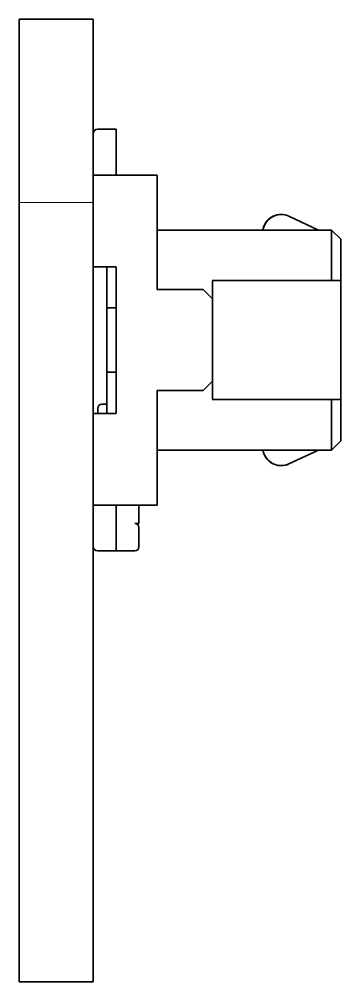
# Model space of a CAD drawing. Extents: x 386 to 1090, y 188 to 736.
# Drawn here: x 574.38 to 577.89, y 426.42 to 436.92 of the extents above; entities that cross this region are included whole.
import ezdxf

# ---------------------------------------------------------------- set-up
doc = ezdxf.new("R2010")
doc.units = 0

msp = doc.modelspace()

# ---------------------------------------------------------------- linework, layer by layer
at = {"color": 7, "lineweight": 35, "ltscale": 0.020126}
for p, q in [((575.19, 436.925), (574.385, 436.925)), ((575.19, 426.425), (574.385, 426.425))]:
    msp.add_line(p, q, dxfattribs=at)
at = {"color": 7, "lineweight": 35, "ltscale": 0.05}
for p, q in [((574.385, 436.925), (574.385, 434.925)), ((575.19, 436.925), (575.19, 434.925))]:
    msp.add_line(p, q, dxfattribs=at)
at = {"color": 7, "lineweight": 35, "ltscale": 0.005}
for p, q in [((575.24, 435.725), (575.44, 435.725)), ((575.24, 435.725), (575.44, 435.725)), ((576.49, 433.875), (576.49, 434.075)), ((576.49, 433.875), (576.49, 434.075)), ((576.49, 432.775), (576.49, 432.975)), ((576.49, 432.775), (576.49, 432.975)), ((575.69, 431.425), (575.69, 431.625)), ((575.24, 431.125), (575.44, 431.125)), ((575.24, 431.125), (575.44, 431.125)), ((575.24, 431.125), (575.44, 431.125)), ((575.24, 431.125), (575.44, 431.125)), ((575.24, 431.125), (575.44, 431.125)), ((575.24, 431.125), (575.44, 431.125)), ((575.24, 431.125), (575.44, 431.125)), ((575.24, 431.125), (575.44, 431.125)), ((575.24, 431.125), (575.44, 431.125)), ((575.24, 431.125), (575.44, 431.125)), ((575.24, 431.125), (575.44, 431.125)), ((575.24, 431.125), (575.44, 431.125)), ((575.24, 431.125), (575.44, 431.125)), ((575.24, 431.125), (575.44, 431.125)), ((575.24, 431.125), (575.44, 431.125)), ((575.24, 431.125), (575.44, 431.125)), ((575.24, 431.125), (575.44, 431.125)), ((575.24, 431.125), (575.44, 431.125)), ((575.24, 431.125), (575.44, 431.125)), ((575.24, 431.125), (575.44, 431.125)), ((575.24, 431.125), (575.44, 431.125)), ((575.24, 431.125), (575.44, 431.125)), ((575.24, 431.125), (575.44, 431.125)), ((575.24, 431.125), (575.44, 431.125)), ((575.24, 431.125), (575.44, 431.125)), ((575.24, 431.125), (575.44, 431.125)), ((575.24, 431.125), (575.44, 431.125)), ((575.24, 431.125), (575.44, 431.125)), ((575.24, 431.125), (575.44, 431.125)), ((575.24, 431.125), (575.44, 431.125)), ((575.24, 431.125), (575.44, 431.125)), ((575.24, 431.125), (575.44, 431.125)), ((575.24, 431.125), (575.44, 431.125)), ((575.24, 431.125), (575.44, 431.125)), ((575.24, 431.125), (575.44, 431.125)), ((575.24, 431.125), (575.44, 431.125)), ((575.24, 431.125), (575.44, 431.125))]:
    msp.add_line(p, q, dxfattribs=at)
at = {"color": 7, "lineweight": 35, "ltscale": 0.0125}
for p, q in [((575.44, 435.725), (575.44, 435.225)), ((575.44, 435.725), (575.44, 435.225)), ((576.39, 433.975), (575.89, 433.975)), ((576.39, 433.975), (575.89, 433.975)), ((575.89, 432.875), (576.39, 432.875)), ((576.39, 432.875), (575.89, 432.875)), ((575.89, 432.875), (576.39, 432.875)), ((575.44, 431.125), (575.44, 431.625)), ((575.44, 431.125), (575.44, 431.625))]:
    msp.add_line(p, q, dxfattribs=at)
at = {"color": 7, "lineweight": 35, "ltscale": 0.017499}
for p, q in [((575.19, 435.225), (575.89, 435.225)), ((575.19, 435.225), (575.89, 435.225)), ((575.19, 431.625), (575.89, 431.625)), ((575.19, 431.625), (575.89, 431.625))]:
    msp.add_line(p, q, dxfattribs=at)
at = {"color": 7, "lineweight": 35, "ltscale": 0.03125}
for p, q in [((575.89, 433.975), (575.89, 435.225)), ((575.89, 433.975), (575.89, 435.225)), ((575.89, 431.625), (575.89, 432.875)), ((575.89, 431.625), (575.89, 432.875))]:
    msp.add_line(p, q, dxfattribs=at)
at = {"color": 7, "lineweight": 35, "ltscale": 0.2125}
for p, q in [((574.385, 426.425), (574.385, 434.925)), ((575.19, 426.425), (575.19, 434.925))]:
    msp.add_line(p, q, dxfattribs=at)
at = {"color": 7, "lineweight": 13, "ltscale": 0.020126}
msp.add_line((575.19, 434.925), (574.385, 434.925), dxfattribs=at)
at = {"color": 7, "lineweight": 35, "ltscale": 0.008897}
msp.add_line((577.325, 434.776), (577.647, 434.625), dxfattribs=at)
msp.add_line((577.325, 434.776), (577.647, 434.625), dxfattribs=at)
at = {"color": 7, "lineweight": 35, "ltscale": 0.047501}
for p, q in [((577.79, 434.625), (575.89, 434.625)), ((577.79, 434.625), (575.89, 434.625)), ((577.79, 432.225), (575.89, 432.225)), ((577.79, 432.225), (575.89, 432.225))]:
    msp.add_line(p, q, dxfattribs=at)
at = {"color": 7, "lineweight": 35, "ltscale": 0.000433549}
for p, q in [((577.04, 434.625), (577.045, 434.641)), ((577.04, 434.625), (577.045, 434.641)), ((577.04, 434.625), (577.045, 434.641)), ((577.04, 434.625), (577.045, 434.641)), ((577.04, 434.625), (577.045, 434.641)), ((577.04, 434.625), (577.045, 434.641)), ((577.04, 434.625), (577.045, 434.641)), ((577.04, 434.625), (577.045, 434.641)), ((577.04, 434.625), (577.045, 434.641)), ((577.04, 434.625), (577.045, 434.641)), ((577.04, 434.625), (577.045, 434.641)), ((577.04, 434.625), (577.045, 434.641)), ((577.04, 434.625), (577.045, 434.641)), ((577.04, 434.625), (577.045, 434.641)), ((577.04, 434.625), (577.045, 434.641)), ((577.04, 434.625), (577.045, 434.641)), ((577.04, 434.625), (577.045, 434.641)), ((577.04, 434.625), (577.045, 434.641)), ((577.04, 434.625), (577.045, 434.641)), ((577.04, 434.625), (577.045, 434.641)), ((577.04, 434.625), (577.045, 434.641)), ((577.04, 432.225), (577.045, 432.208))]:
    msp.add_line(p, q, dxfattribs=at)
at = {"color": 7, "lineweight": 35, "ltscale": 0.003535}
for p, q in [((577.89, 434.525), (577.79, 434.625)), ((577.89, 434.525), (577.79, 434.625)), ((577.79, 432.225), (577.89, 432.325)), ((577.79, 432.225), (577.89, 432.325))]:
    msp.add_line(p, q, dxfattribs=at)
at = {"color": 7, "lineweight": 35, "ltscale": 0.01375}
for p, q in [((577.79, 434.625), (577.79, 434.075)), ((577.79, 434.625), (577.79, 434.075)), ((577.79, 432.775), (577.79, 432.225)), ((577.79, 432.775), (577.79, 432.225))]:
    msp.add_line(p, q, dxfattribs=at)
at = {"color": 7, "lineweight": 35, "ltscale": 0.01125}
for p, q in [((577.89, 434.525), (577.89, 434.075)), ((577.89, 434.525), (577.89, 434.075)), ((575.34, 433.775), (575.34, 434.225)), ((575.34, 433.775), (575.34, 434.225)), ((575.34, 434.225), (575.34, 433.775)), ((575.44, 433.775), (575.44, 434.225)), ((575.34, 432.625), (575.34, 433.075)), ((575.34, 432.625), (575.34, 433.075)), ((575.34, 433.075), (575.34, 432.625)), ((575.44, 432.625), (575.44, 433.075)), ((577.89, 432.775), (577.89, 432.325)), ((577.89, 432.775), (577.89, 432.325))]:
    msp.add_line(p, q, dxfattribs=at)
at = {"color": 7, "lineweight": 35, "ltscale": 0.00625}
for p, q in [((575.19, 434.225), (575.44, 434.225)), ((575.19, 434.225), (575.44, 434.225)), ((575.44, 432.625), (575.19, 432.625)), ((575.44, 432.625), (575.19, 432.625))]:
    msp.add_line(p, q, dxfattribs=at)
at = {"color": 7, "lineweight": 35, "ltscale": 0.003749}
for p, q in [((575.34, 434.225), (575.19, 434.225)), ((575.19, 434.225), (575.34, 434.225)), ((575.34, 434.225), (575.19, 434.225)), ((575.19, 431.625), (575.34, 431.625))]:
    msp.add_line(p, q, dxfattribs=at)
at = {"color": 7, "lineweight": 35, "ltscale": 0.0175}
for p, q in [((575.34, 433.525), (575.34, 434.225)), ((575.34, 433.525), (575.34, 434.225)), ((575.34, 433.525), (575.34, 434.225)), ((575.34, 434.225), (575.34, 433.525)), ((575.34, 434.225), (575.34, 433.525)), ((575.34, 434.225), (575.34, 433.525)), ((575.34, 434.225), (575.34, 433.525)), ((575.34, 433.525), (575.34, 434.225)), ((575.34, 433.525), (575.34, 434.225)), ((575.34, 433.525), (575.34, 434.225)), ((575.34, 434.225), (575.34, 433.525)), ((575.34, 434.225), (575.34, 433.525)), ((575.34, 434.225), (575.34, 433.525)), ((575.34, 433.525), (575.34, 434.225)), ((575.34, 434.225), (575.34, 433.525)), ((575.34, 433.525), (575.34, 434.225)), ((575.34, 434.225), (575.34, 433.525)), ((575.34, 433.525), (575.34, 434.225)), ((575.34, 433.525), (575.34, 434.225)), ((575.34, 434.225), (575.34, 433.525)), ((575.34, 434.225), (575.34, 433.525)), ((575.34, 433.525), (575.34, 434.225)), ((575.34, 434.225), (575.34, 433.525)), ((575.34, 433.525), (575.34, 434.225)), ((575.34, 434.225), (575.34, 433.525)), ((575.34, 433.525), (575.34, 434.225)), ((575.34, 434.225), (575.34, 433.525)), ((575.34, 433.525), (575.34, 434.225)), ((575.34, 434.225), (575.34, 433.525)), ((575.34, 433.525), (575.34, 434.225)), ((575.34, 434.225), (575.34, 433.525)), ((575.34, 433.525), (575.34, 434.225)), ((575.34, 434.225), (575.34, 433.525)), ((575.34, 433.525), (575.34, 434.225)), ((575.34, 434.225), (575.34, 433.525)), ((575.34, 433.525), (575.34, 434.225)), ((575.34, 433.775), (575.34, 433.075)), ((575.34, 433.775), (575.34, 433.075)), ((575.34, 433.775), (575.34, 433.075)), ((575.44, 433.775), (575.44, 433.075)), ((575.44, 433.075), (575.44, 433.775)), ((575.44, 433.075), (575.44, 433.775)), ((575.34, 433.325), (575.34, 432.625)), ((575.34, 433.325), (575.34, 432.625)), ((575.34, 433.325), (575.34, 432.625)), ((575.34, 432.625), (575.34, 433.325)), ((575.34, 432.625), (575.34, 433.325)), ((575.34, 432.625), (575.34, 433.325)), ((575.34, 433.325), (575.34, 432.625)), ((575.34, 433.325), (575.34, 432.625)), ((575.34, 432.625), (575.34, 433.325)), ((575.34, 432.625), (575.34, 433.325)), ((575.34, 433.325), (575.34, 432.625)), ((575.34, 432.625), (575.34, 433.325)), ((575.34, 433.325), (575.34, 432.625)), ((575.34, 432.625), (575.34, 433.325)), ((575.34, 433.325), (575.34, 432.625)), ((575.34, 433.325), (575.34, 432.625)), ((575.34, 432.625), (575.34, 433.325)), ((575.34, 432.625), (575.34, 433.325)), ((575.34, 432.625), (575.34, 433.325)), ((575.34, 433.325), (575.34, 432.625)), ((575.34, 433.325), (575.34, 432.625)), ((575.34, 432.625), (575.34, 433.325)), ((575.34, 433.325), (575.34, 432.625)), ((575.34, 432.625), (575.34, 433.325)), ((575.34, 433.325), (575.34, 432.625)), ((575.34, 432.625), (575.34, 433.325)), ((575.34, 433.325), (575.34, 432.625)), ((575.34, 432.625), (575.34, 433.325)), ((575.34, 432.625), (575.34, 433.325)), ((575.34, 433.325), (575.34, 432.625)), ((575.34, 433.325), (575.34, 432.625)), ((575.34, 432.625), (575.34, 433.325)), ((575.34, 433.325), (575.34, 432.625)), ((575.34, 432.625), (575.34, 433.325)), ((575.34, 433.325), (575.34, 432.625)), ((575.34, 432.625), (575.34, 433.325))]:
    msp.add_line(p, q, dxfattribs=at)
at = {"color": 7, "lineweight": 35, "ltscale": 0.01625}
for p, q in [((575.34, 434.225), (575.34, 433.575)), ((575.34, 434.225), (575.34, 433.575)), ((575.34, 434.225), (575.34, 433.575)), ((575.34, 434.225), (575.34, 433.575)), ((575.34, 434.225), (575.34, 433.575)), ((575.34, 434.225), (575.34, 433.575)), ((575.34, 434.225), (575.34, 433.575)), ((575.34, 434.225), (575.34, 433.575)), ((575.34, 434.225), (575.34, 433.575)), ((575.34, 434.225), (575.34, 433.575)), ((575.34, 434.225), (575.34, 433.575)), ((575.34, 434.225), (575.34, 433.575)), ((575.34, 434.225), (575.34, 433.575)), ((575.34, 434.225), (575.34, 433.575)), ((575.34, 434.225), (575.34, 433.575)), ((575.34, 434.225), (575.34, 433.575)), ((575.34, 434.225), (575.34, 433.575)), ((575.34, 434.225), (575.34, 433.575)), ((575.34, 434.225), (575.34, 433.575)), ((575.34, 434.225), (575.34, 433.575)), ((575.34, 434.225), (575.34, 433.575)), ((575.34, 434.225), (575.34, 433.575)), ((575.34, 434.225), (575.34, 433.575)), ((575.34, 434.225), (575.34, 433.575)), ((575.34, 434.225), (575.34, 433.575)), ((575.34, 434.225), (575.34, 433.575)), ((575.34, 434.225), (575.34, 433.575)), ((575.34, 434.225), (575.34, 433.575)), ((575.34, 434.225), (575.34, 433.575)), ((575.34, 434.225), (575.34, 433.575)), ((575.34, 434.225), (575.34, 433.575)), ((575.34, 434.225), (575.34, 433.575)), ((575.34, 434.225), (575.34, 433.575)), ((575.34, 434.225), (575.34, 433.575)), ((575.34, 434.225), (575.34, 433.575)), ((575.34, 434.225), (575.34, 433.575)), ((575.34, 434.225), (575.34, 433.575)), ((575.34, 432.625), (575.34, 433.275)), ((575.34, 432.625), (575.34, 433.275)), ((575.34, 432.625), (575.34, 433.275)), ((575.34, 432.625), (575.34, 433.275)), ((575.34, 432.625), (575.34, 433.275)), ((575.34, 432.625), (575.34, 433.275)), ((575.34, 432.625), (575.34, 433.275)), ((575.34, 432.625), (575.34, 433.275)), ((575.34, 432.625), (575.34, 433.275)), ((575.34, 432.625), (575.34, 433.275)), ((575.34, 432.625), (575.34, 433.275)), ((575.34, 432.625), (575.34, 433.275)), ((575.34, 432.625), (575.34, 433.275)), ((575.34, 432.625), (575.34, 433.275)), ((575.34, 432.625), (575.34, 433.275)), ((575.34, 432.625), (575.34, 433.275)), ((575.34, 432.625), (575.34, 433.275)), ((575.34, 432.625), (575.34, 433.275)), ((575.34, 432.625), (575.34, 433.275)), ((575.34, 432.625), (575.34, 433.275)), ((575.34, 432.625), (575.34, 433.275)), ((575.34, 432.625), (575.34, 433.275)), ((575.34, 432.625), (575.34, 433.275)), ((575.34, 432.625), (575.34, 433.275)), ((575.34, 432.625), (575.34, 433.275)), ((575.34, 432.625), (575.34, 433.275)), ((575.34, 432.625), (575.34, 433.275))]:
    msp.add_line(p, q, dxfattribs=at)
at = {"color": 7, "lineweight": 35, "ltscale": 0.002501}
for p, q in [((575.34, 434.225), (575.44, 434.225)), ((575.34, 433.775), (575.44, 433.775)), ((575.34, 433.775), (575.44, 433.775)), ((575.44, 433.775), (575.34, 433.775)), ((575.44, 433.075), (575.34, 433.075)), ((575.44, 433.075), (575.34, 433.075))]:
    msp.add_line(p, q, dxfattribs=at)
at = {"color": 7, "lineweight": 35, "ltscale": 0.04}
msp.add_line((575.44, 434.225), (575.44, 432.625), dxfattribs=at)
msp.add_line((575.44, 434.225), (575.44, 432.625), dxfattribs=at)
at = {"color": 7, "lineweight": 35, "ltscale": 0.034999}
msp.add_line((577.89, 434.075), (576.49, 434.075), dxfattribs=at)
at = {"color": 7, "lineweight": 35, "ltscale": 0.0325}
for p, q in [((576.49, 434.075), (577.79, 434.075)), ((576.49, 434.075), (577.79, 434.075)), ((577.89, 434.075), (577.89, 432.775)), ((577.89, 434.075), (577.89, 432.775)), ((577.79, 432.775), (576.49, 432.775)), ((577.79, 432.775), (576.49, 432.775))]:
    msp.add_line(p, q, dxfattribs=at)
at = {"color": 7, "lineweight": 35, "ltscale": 0.002499}
for p, q in [((577.79, 434.075), (577.89, 434.075)), ((577.79, 434.075), (577.89, 434.075)), ((577.89, 432.775), (577.79, 432.775)), ((577.89, 432.775), (577.79, 432.775))]:
    msp.add_line(p, q, dxfattribs=at)
at = {"color": 7, "lineweight": 35, "ltscale": 0.003536}
for p, q in [((576.49, 433.875), (576.39, 433.975)), ((576.49, 433.875), (576.39, 433.975)), ((576.39, 432.875), (576.49, 432.975)), ((576.39, 432.875), (576.49, 432.975))]:
    msp.add_line(p, q, dxfattribs=at)
at = {"color": 7, "lineweight": 35, "ltscale": 0.0225}
msp.add_line((576.49, 432.975), (576.49, 433.875), dxfattribs=at)
msp.add_line((576.49, 432.975), (576.49, 433.875), dxfattribs=at)
at = {"color": 7, "lineweight": 35, "ltscale": 0.016251}
msp.add_line((575.34, 432.625), (575.34, 433.275), dxfattribs=at)
msp.add_line((575.34, 432.625), (575.34, 433.275), dxfattribs=at)
msp.add_line((575.34, 432.625), (575.34, 433.275), dxfattribs=at)
msp.add_line((575.34, 432.625), (575.34, 433.275), dxfattribs=at)
msp.add_line((575.34, 432.625), (575.34, 433.275), dxfattribs=at)
msp.add_line((575.34, 432.625), (575.34, 433.275), dxfattribs=at)
msp.add_line((575.34, 432.625), (575.34, 433.275), dxfattribs=at)
msp.add_line((575.34, 432.625), (575.34, 433.275), dxfattribs=at)
msp.add_line((575.34, 432.625), (575.34, 433.275), dxfattribs=at)
msp.add_line((575.34, 432.625), (575.34, 433.275), dxfattribs=at)
at = {"color": 7, "lineweight": 35, "ltscale": 0.001375}
for p, q in [((575.285, 432.725), (575.34, 432.725)), ((575.24, 432.625), (575.24, 432.68))]:
    msp.add_line(p, q, dxfattribs=at)
at = {"color": 7, "lineweight": 35, "ltscale": 0.028749}
msp.add_line((577.04, 432.225), (575.89, 432.225), dxfattribs=at)
at = {"color": 7, "lineweight": 35, "ltscale": 0.000432825}
msp.add_line((577.04, 432.225), (577.045, 432.208), dxfattribs=at)
msp.add_line((577.04, 432.225), (577.045, 432.208), dxfattribs=at)
msp.add_line((577.04, 432.225), (577.045, 432.208), dxfattribs=at)
msp.add_line((577.04, 432.225), (577.045, 432.208), dxfattribs=at)
msp.add_line((577.04, 432.225), (577.045, 432.208), dxfattribs=at)
msp.add_line((577.04, 432.225), (577.045, 432.208), dxfattribs=at)
msp.add_line((577.04, 432.225), (577.045, 432.208), dxfattribs=at)
msp.add_line((577.04, 432.225), (577.045, 432.208), dxfattribs=at)
msp.add_line((577.04, 432.225), (577.045, 432.208), dxfattribs=at)
msp.add_line((577.04, 432.225), (577.045, 432.208), dxfattribs=at)
msp.add_line((577.04, 432.225), (577.045, 432.208), dxfattribs=at)
msp.add_line((577.04, 432.225), (577.045, 432.208), dxfattribs=at)
msp.add_line((577.04, 432.225), (577.045, 432.208), dxfattribs=at)
msp.add_line((577.04, 432.225), (577.045, 432.208), dxfattribs=at)
msp.add_line((577.04, 432.225), (577.045, 432.208), dxfattribs=at)
msp.add_line((577.04, 432.225), (577.045, 432.208), dxfattribs=at)
msp.add_line((577.04, 432.225), (577.045, 432.208), dxfattribs=at)
msp.add_line((577.04, 432.225), (577.045, 432.208), dxfattribs=at)
msp.add_line((577.04, 432.225), (577.045, 432.208), dxfattribs=at)
at = {"color": 7, "lineweight": 35, "ltscale": 0.015179}
msp.add_line((577.04, 432.225), (577.647, 432.225), dxfattribs=at)
at = {"color": 7, "lineweight": 35, "ltscale": 0.008896}
msp.add_line((577.325, 432.074), (577.647, 432.225), dxfattribs=at)
msp.add_line((577.325, 432.074), (577.647, 432.225), dxfattribs=at)
msp.add_line((577.325, 432.074), (577.647, 432.225), dxfattribs=at)
msp.add_line((577.325, 432.074), (577.647, 432.225), dxfattribs=at)
msp.add_line((577.325, 432.074), (577.647, 432.225), dxfattribs=at)
msp.add_line((577.325, 432.074), (577.647, 432.225), dxfattribs=at)
msp.add_line((577.325, 432.074), (577.647, 432.225), dxfattribs=at)
msp.add_line((577.325, 432.074), (577.647, 432.225), dxfattribs=at)
msp.add_line((577.325, 432.074), (577.647, 432.225), dxfattribs=at)
msp.add_line((577.325, 432.074), (577.647, 432.225), dxfattribs=at)
msp.add_line((577.325, 432.074), (577.647, 432.225), dxfattribs=at)
msp.add_line((577.325, 432.074), (577.647, 432.225), dxfattribs=at)
msp.add_line((577.325, 432.074), (577.647, 432.225), dxfattribs=at)
msp.add_line((577.325, 432.074), (577.647, 432.225), dxfattribs=at)
msp.add_line((577.325, 432.074), (577.647, 432.225), dxfattribs=at)
msp.add_line((577.325, 432.074), (577.647, 432.225), dxfattribs=at)
msp.add_line((577.325, 432.074), (577.647, 432.225), dxfattribs=at)
msp.add_line((577.325, 432.074), (577.647, 432.225), dxfattribs=at)
msp.add_line((577.325, 432.074), (577.647, 432.225), dxfattribs=at)
msp.add_line((577.325, 432.074), (577.647, 432.225), dxfattribs=at)
msp.add_line((577.325, 432.074), (577.647, 432.225), dxfattribs=at)
msp.add_line((577.325, 432.074), (577.647, 432.225), dxfattribs=at)
msp.add_line((577.325, 432.074), (577.647, 432.225), dxfattribs=at)
msp.add_line((577.325, 432.074), (577.647, 432.225), dxfattribs=at)
msp.add_line((577.325, 432.074), (577.647, 432.225), dxfattribs=at)
msp.add_line((577.325, 432.074), (577.647, 432.225), dxfattribs=at)
msp.add_line((577.325, 432.074), (577.647, 432.225), dxfattribs=at)
msp.add_line((577.325, 432.074), (577.647, 432.225), dxfattribs=at)
msp.add_line((577.325, 432.074), (577.647, 432.225), dxfattribs=at)
msp.add_line((577.325, 432.074), (577.647, 432.225), dxfattribs=at)
msp.add_line((577.325, 432.074), (577.647, 432.225), dxfattribs=at)
msp.add_line((577.325, 432.074), (577.647, 432.225), dxfattribs=at)
msp.add_line((577.325, 432.074), (577.647, 432.225), dxfattribs=at)
msp.add_line((577.325, 432.074), (577.647, 432.225), dxfattribs=at)
msp.add_line((577.325, 432.074), (577.647, 432.225), dxfattribs=at)
msp.add_line((577.325, 432.074), (577.647, 432.225), dxfattribs=at)
msp.add_line((577.325, 432.074), (577.647, 432.225), dxfattribs=at)
at = {"color": 7, "lineweight": 35, "ltscale": 0.003572}
msp.add_line((577.79, 432.225), (577.647, 432.225), dxfattribs=at)
at = {"color": 7, "lineweight": 35, "ltscale": 0.000874329}
msp.add_line((575.375, 431.625), (575.34, 431.625), dxfattribs=at)
at = {"color": 7, "lineweight": 35, "ltscale": 0.001627}
msp.add_line((575.375, 431.625), (575.44, 431.625), dxfattribs=at)
at = {"color": 7, "lineweight": 35, "ltscale": 0.011249}
msp.add_line((575.44, 431.625), (575.89, 431.625), dxfattribs=at)
at = {"color": 7, "lineweight": 35, "ltscale": 0.001126}
msp.add_line((575.645, 431.425), (575.69, 431.425), dxfattribs=at)
at = {"color": 7, "lineweight": 35, "ltscale": 0.00525}
msp.add_line((575.69, 431.17), (575.69, 431.38), dxfattribs=at)
at = {"color": 7, "lineweight": 35, "ltscale": 0.005124}
msp.add_line((575.44, 431.125), (575.645, 431.125), dxfattribs=at)
at = {"color": 7, "lineweight": 35}
for centre, radius, start, end in [((575.24, 435.675), 0.05, 90, 180), ((575.24, 435.675), 0.05, 90, 180), ((577.24, 434.595), 0.2, 64.8781, 166.5749), ((577.24, 434.595), 0.2, 90, 166.5749), ((577.24, 434.595), 0.2, 103.0907, 166.5735), ((577.24, 434.595), 0.2, 108.4052, 166.5749), ((577.24, 434.595), 0.2, 108.6641, 166.5735), ((577.24, 434.595), 0.2, 108.581, 166.5735), ((577.24, 434.595), 0.2, 108.4949, 166.5735), ((577.24, 434.595), 0.2, 108.7441, 166.5749), ((577.24, 434.595), 0.2, 108.822, 166.5749), ((577.24, 434.595), 0.2, 108.8977, 166.5749), ((577.24, 434.595), 0.2, 108.9712, 166.5749), ((577.24, 434.595), 0.2, 109.2469, 166.5749), ((577.24, 434.595), 0.2, 109.1806, 166.5735), ((577.24, 434.595), 0.2, 109.1124, 166.5749), ((577.24, 434.595), 0.2, 109.0427, 166.5749), ((577.24, 434.595), 0.2, 64.8781, 90), ((575.285, 432.68), 0.045, 90, 180), ((577.24, 432.255), 0.2, 193.4251, 295.1219), ((577.24, 432.255), 0.2, 193.4265, 295.1219), ((577.24, 432.255), 0.2, 193.4251, 295.1219), ((577.24, 432.255), 0.2, 193.4251, 295.1219), ((577.24, 432.255), 0.2, 193.4265, 295.1219), ((577.24, 432.255), 0.2, 193.4251, 295.1219), ((577.24, 432.255), 0.2, 193.4582, 295.0987), ((577.24, 432.255), 0.2, 193.4265, 270), ((577.24, 432.255), 0.2, 193.4265, 295.1219), ((577.24, 432.255), 0.2, 193.4265, 295.1219), ((577.24, 432.255), 0.2, 193.4265, 295.1219), ((577.24, 432.255), 0.2, 193.4265, 295.1219), ((577.24, 432.255), 0.2, 193.4265, 295.1219), ((577.24, 432.255), 0.2, 193.4265, 295.1219), ((577.24, 432.255), 0.2, 193.4265, 295.1219), ((577.24, 432.255), 0.2, 193.4265, 295.1219), ((577.24, 432.255), 0.2, 193.4251, 295.1219), ((577.24, 432.255), 0.2, 193.4251, 295.1219), ((577.24, 432.255), 0.2, 193.4265, 295.1219), ((577.24, 432.255), 0.2, 193.4265, 295.1219), ((577.239, 432.254), 0.199, 206.1175, 217.7516), ((577.239, 432.254), 0.199, 206.118, 217.752), ((577.239, 432.254), 0.199, 206.1187, 217.7527), ((577.239, 432.254), 0.199, 206.1192, 217.7531), ((577.239, 432.254), 0.199, 206.1175, 217.7516), ((577.239, 432.254), 0.199, 206.118, 217.7516), ((577.24, 432.255), 0.2, 270, 295.1219), ((575.645, 431.38), 0.045, 0, 90), ((575.24, 431.175), 0.05, 180.0226, 269.9838), ((575.24, 431.175), 0.05, 180, 270), ((575.24, 431.175), 0.05, 180, 270), ((575.24, 431.175), 0.05, 180, 270), ((575.24, 431.175), 0.05, 180, 270), ((575.24, 431.175), 0.05, 180.0226, 269.9838), ((575.24, 431.175), 0.05, 180, 270), ((575.24, 431.175), 0.05, 180.0226, 269.9838), ((575.24, 431.175), 0.05, 180.0226, 269.9838), ((575.24, 431.175), 0.05, 180.0226, 269.9838), ((575.24, 431.175), 0.05, 180.0226, 269.9838), ((575.24, 431.175), 0.05, 180, 270), ((575.24, 431.175), 0.05, 180, 270), ((575.24, 431.175), 0.05, 180, 270), ((575.24, 431.175), 0.05, 180, 270), ((575.24, 431.175), 0.05, 180, 270), ((575.24, 431.175), 0.05, 180.0226, 269.9838), ((575.24, 431.175), 0.05, 180.0226, 269.9838), ((575.24, 431.175), 0.05, 180.0226, 269.9838), ((575.24, 431.175), 0.05, 180, 270), ((575.24, 431.175), 0.05, 180.0226, 269.9838), ((575.24, 431.175), 0.05, 180, 270), ((575.24, 431.175), 0.05, 180, 270), ((575.24, 431.175), 0.05, 180.0226, 269.9838), ((575.24, 431.175), 0.05, 180, 270), ((575.24, 431.175), 0.05, 180.0226, 269.9838), ((575.24, 431.175), 0.05, 180, 270), ((575.24, 431.175), 0.05, 180.0226, 269.9838), ((575.24, 431.175), 0.05, 180.0226, 269.9838), ((575.24, 431.175), 0.05, 180, 270), ((575.24, 431.175), 0.05, 180.0226, 269.9838), ((575.24, 431.175), 0.05, 180.0226, 269.9838), ((575.24, 431.175), 0.05, 180, 270), ((575.24, 431.175), 0.05, 180, 270), ((575.24, 431.175), 0.05, 180.0226, 269.9838), ((575.24, 431.175), 0.05, 180.0226, 269.9838), ((575.24, 431.175), 0.05, 180, 270), ((575.645, 431.17), 0.045, 270, 360)]:
    msp.add_arc(centre, radius, start, end, dxfattribs=at)

doc.saveas('drawing.dxf')
